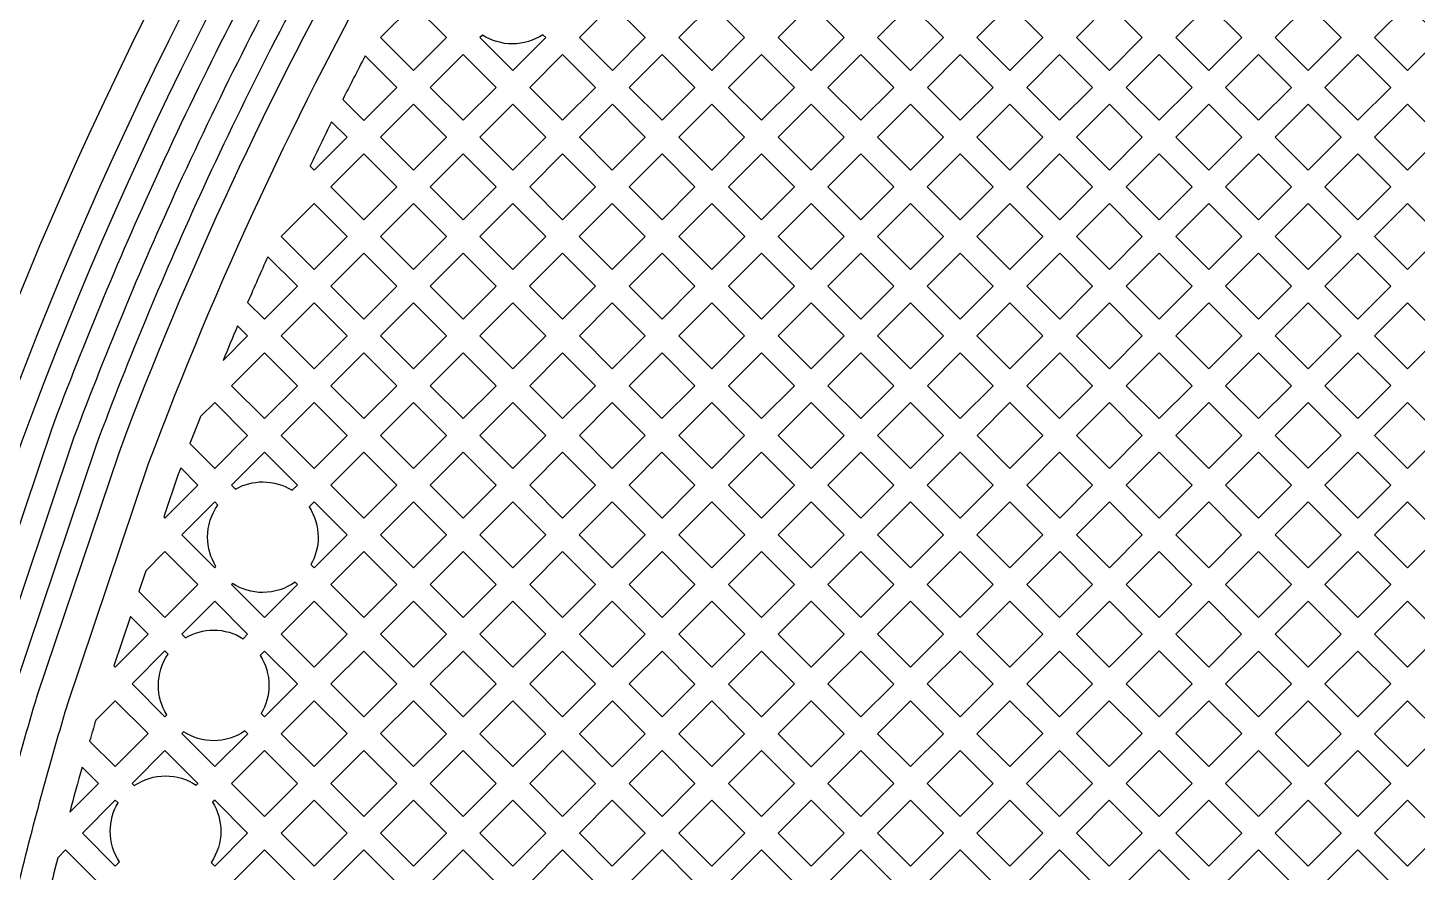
# Model space of a CAD drawing. Extents: x 726 to 4465, y 139 to 737.
# Drawn here: x 3900.554 to 3905.023, y 366.6 to 369.315 of the extents above; entities that cross this region are included whole.
import ezdxf

# ---------------------------------------------------------------- set-up
doc = ezdxf.new("R2010")
doc.units = 0
for name, color, linetype in [('bak_bak_ttr1-bcq6716', 11, 'Continuous'), ('bak_outline', 11, 'Continuous'), ('quyukuang', 9, 'Continuous')]:
    doc.layers.add(name, color=color, linetype=linetype)

msp = doc.modelspace()

# ---------------------------------------------------------------- linework, layer by layer
at = {"layer": 'bak_bak_ttr1-bcq6716'}
msp.add_line((3900.8845, 367.4228), (3900.8311, 367.2642), dxfattribs=at)
for points in [[(3897.3549, 342.0197), (3897.3549, 363.5511, -0.202307), (3901.8566, 374.2211, 0.202316), (3902.3714, 375.4413), (3902.3714, 380.9412, 0.202311), (3901.8566, 382.1614, -0.202307), (3897.3549, 392.8314), (3897.3549, 423.8397, -0.414216), (3898.1515, 424.6363), (3909.7514, 424.6363, -0.414216), (3910.5479, 423.8397), (3910.5479, 393.2462, 0.196007), (3911.3186, 391.3562, -0.196002), (3915.5644, 380.9414), (3915.5644, 375.4411, -0.196002), (3911.3186, 365.0263, 0.196006), (3910.5479, 363.1363), (3910.5479, 342.0197, -0.414217), (3909.7514, 341.2232), (3898.1515, 341.2232, -0.414217)], [(3902.0085, 369.2836), (3902.1144, 369.1777), (3902.2204, 369.2837), (3902.211, 369.2931, -0.147312), (3902.1129, 369.2635, -0.143897), (3902.0167, 369.2918)], [(3901.0758, 367.9785), (3901.1554, 367.8989), (3901.2613, 368.0048), (3901.1553, 368.1108), (3901.1096, 368.0651, 0.001968)], [(3901.2093, 367.8451), (3901.2223, 367.8321, -0.130119), (3901.3102, 367.8554, -0.140449), (3901.4044, 367.8284), (3901.4211, 367.8451), (3901.3152, 367.951)], [(3901.0494, 367.6852), (3901.1553, 367.5793), (3901.1594, 367.5834, -0.140451), (3901.1324, 367.6776, -0.156487), (3901.1656, 367.781), (3901.1554, 367.7912)], [(3901.4589, 367.7751, -0.146257), (3901.488, 367.6776, -0.130126), (3901.4647, 367.5896), (3901.4751, 367.5793), (3901.581, 367.6852), (3901.4749, 367.7912)], [(3901.2092, 367.5254), (3901.3152, 367.4194), (3901.4212, 367.5254), (3901.4136, 367.5329, -0.156474), (3901.3102, 367.4998, -0.146259), (3901.2127, 367.5289)], [(3901.0494, 367.3656), (3901.0611, 367.3539, -0.134895), (3901.152, 367.3788, -0.142032), (3901.2471, 367.3513), (3901.2613, 367.3655), (3901.1553, 367.4715)], [(3900.8895, 367.2057), (3900.9955, 367.0997), (3901.0017, 367.106, -0.142038), (3900.9742, 367.201, -0.151768), (3901.0055, 367.3018), (3900.9955, 367.3118)], [(3901.3012, 367.2977, -0.144675), (3901.3298, 367.201, -0.134907), (3901.3048, 367.1102), (3901.3153, 367.0997), (3901.4212, 367.2056), (3901.3152, 367.3116)], [(3900.7532, 367.0223), (3900.8356, 366.9398), (3900.9416, 367.0459), (3900.8356, 367.1519), (3900.7728, 367.089, 0.001487)], [(3901.0494, 367.0459), (3901.1554, 366.9398), (3901.2614, 367.0458), (3901.2527, 367.0545, -0.151752), (3901.152, 367.0232, -0.144673), (3901.0553, 367.0518)], [(3900.8895, 366.886), (3900.8965, 366.8789, -0.151777), (3900.9973, 366.9102, -0.148094), (3901.0959, 366.8804), (3901.1015, 366.886), (3900.9955, 366.992)], [(3900.7297, 366.7262), (3900.8357, 366.6202), (3900.8494, 366.6338, -0.148096), (3900.8195, 366.7324, -0.134886), (3900.8444, 366.8233), (3900.8356, 366.8321)], [(3901.1438, 366.6317), (3901.1553, 366.6202), (3901.2613, 366.7262), (3901.1554, 366.8321), (3901.1488, 366.8255, -0.138605), (3901.1751, 366.7324, -0.151778)], [(3900.6183, 366.5178), (3900.6759, 366.4603), (3900.7819, 366.5663), (3900.6759, 366.6723), (3900.6506, 366.6471, 0.002799)]]:
    msp.add_lwpolyline(points, format="xyb", close=True, dxfattribs=at)
for points in [[(3899.8434, 345.7503), (3899.8441, 363.7797, -0.049844), (3899.8449, 363.7872, 0.051152), (3899.8457, 363.7949, -0.011117), (3899.8732, 364.3678, 0.017217), (3899.8774, 364.4839, -0.020317), (3899.8877, 364.7204, -0.051748), (3900.3659, 367.2367), (3900.6312, 368.0252, -0.018379), (3900.982, 368.8667, -0.020399), (3901.4424, 369.7678, -0.024616), (3901.4851, 369.8351), (3902.5338, 371.3303, -0.01577), (3902.6592, 371.4979), (3902.8537, 371.7409, -0.032279), (3903.5431, 372.5137), (3903.5931, 372.5627, 0.202286), (3904.8599, 375.565), (3904.8599, 381.0659, 0.202282), (3903.593, 384.0683, -0.202313), (3899.8434, 392.9561), (3899.8434, 421.3198, 0.146958)], [(3899.9196, 421.3198), (3899.9196, 392.9561, 0.2023), (3903.6462, 384.1229, -0.202281), (3904.9361, 381.0659), (3904.9361, 375.565, -0.202286), (3903.6463, 372.5082), (3903.5965, 372.4594, 0.032281), (3902.9137, 371.6939), (3902.7188, 371.4503, 0.015771), (3902.5962, 371.2866), (3901.5473, 369.7912, 0.024713), (3901.5085, 369.73, 0.020391), (3901.0512, 368.8347, 0.018365), (3900.7027, 367.999), (3900.4382, 367.2129, 0.051711), (3899.9636, 364.7137, 0.020298), (3899.9536, 364.4836, -0.017245), (3899.9492, 364.3621, 0.011106), (3899.9218, 363.7931, -0.038156), (3899.9203, 363.7758), (3899.9196, 345.7502, -0.056576)], [(3899.7672, 421.2611), (3899.7672, 392.9557, 0.202315), (3903.54, 384.0132, -0.20226), (3904.7837, 381.0656), (3904.7837, 375.5653, -0.202314), (3903.5397, 372.6172, 0.021457), (3902.8055, 371.8376, 0.024959), (3902.4248, 371.3472, -0.0052), (3902.2669, 371.1268, 0.007644), (3902.0376, 370.8031, -0.01494), (3901.8073, 370.4871, 0.024055), (3901.4688, 369.9669, 0.003753), (3901.3759, 369.805, 0.129026), (3899.7672, 363.675), (3899.7672, 345.7658, -0.070941), (3899.7603, 345.7178), (3899.6374, 345.2987, 0.081102), (3899.615, 345.1615), (3899.615, 342.5557, -0.198919), (3899.4322, 342.1142), (3899.2797, 341.9618, 0.225036), (3899.2265, 341.8142, -0.458544), (3899.0506, 341.61)], [(3899.0734, 341.9642, 0.231708), (3899.226, 342.0158), (3899.3783, 342.1681, 0.198919), (3899.5388, 342.5557), (3899.5388, 345.1615, -0.080752), (3899.565, 345.3223), (3899.6872, 345.7391, 0.070961), (3899.691, 345.7658), (3899.691, 363.675, -0.13283), (3901.4031, 370.0054, -0.024133), (3901.7467, 370.5333, 0.014975), (3901.9749, 370.8464, -0.007646), (3902.2056, 371.172, 0.005203), (3902.3626, 371.3913, -0.024959), (3902.748, 371.8876, -0.021454), (3903.4866, 372.6718, 0.20231), (3904.7075, 375.5653), (3904.7075, 381.0656, 0.202283), (3903.4866, 383.9588, -0.202308), (3899.691, 392.9557), (3899.691, 421.2611, 0.055802)], [(3899.996, 345.744), (3899.9981, 363.7919, -0.011099), (3900.0253, 364.3572, 0.017202), (3900.0301, 364.4836, -0.020533), (3900.0404, 364.7156, -0.005068), (3900.0641, 364.9624, -0.026829), (3900.2719, 366.26, 0.003851), (3900.2748, 366.273, -0.005028), (3900.3293, 366.5129), (3900.3415, 366.5633, -0.013257), (3900.5111, 367.1903), (3900.775, 367.9745, -0.018326), (3901.1205, 368.8032, -0.020239), (3901.5716, 369.6863, -0.02478), (3901.6144, 369.7538), (3902.6621, 371.2476, -0.015721), (3902.7784, 371.4026), (3902.9748, 371.6481, -0.032228), (3903.6502, 372.4049), (3903.6997, 372.4536, 0.025307), (3903.9986, 372.7757, 0.006025), (3904.0542, 372.8437, 0.156853), (3905.006, 375.328)], [(3905.082, 375.3238, -0.188109), (3903.7528, 372.399), (3903.7037, 372.3506, 0.032288), (3903.0336, 371.5997, -0.019581), (3903.0318, 371.5975), (3902.8378, 371.355, 0.01572), (3902.7244, 371.2038), (3901.6766, 369.7099, 0.024821), (3901.6378, 369.6487, 0.038562), (3900.8465, 367.948), (3900.5835, 367.1666, 0.013215), (3900.4156, 366.5454), (3900.3462, 366.2429, 0.026812), (3900.1398, 364.9542, 0.00507), (3900.1163, 364.7089, 0.020513), (3900.1063, 364.4833, -0.017227), (3900.1013, 364.3515, 0.011089), (3900.0743, 363.7901, -0.023737), (3900.0727, 363.7649), (3900.0722, 345.744, -0.056274)], [(3902.279, 371.4497, -0.005083), (3902.1268, 371.2371, 0.012398), (3901.7646, 370.7261, -0.006427), (3901.6661, 370.5958, 0.008955), (3901.6633, 370.5919, 0.024087), (3901.315, 370.0568, 0.003474), (3901.2277, 369.9049, 0.003587), (3901.2206, 369.8922, 0.12902), (3899.5891, 363.675), (3899.5891, 345.7667)], [(3900.1743, 345.7439), (3900.1761, 363.7884, -0.011075), (3900.2032, 364.3446, 0.017199), (3900.2081, 364.4832, -0.020529), (3900.218, 364.7005, -0.005063), (3900.2412, 364.9435, -0.01826), (3900.3656, 365.8164, -0.008538), (3900.4457, 366.2207, -0.013902), (3900.4464, 366.2232, 0.003104), (3900.4491, 366.2356, -0.006078), (3900.5146, 366.5214, -0.01316), (3900.6804, 367.1348, -0.011528), (3900.681, 367.1368), (3900.9429, 367.9146, -0.038504), (3901.7265, 369.5984, -0.025785)], [(3901.0461, 367.9005, 0.000576), (3901.0383, 367.8797), (3900.9921, 367.7425)]]:
    msp.add_lwpolyline(points, format="xyb", dxfattribs=at)
for points in [[(3901.6887, 369.2836), (3901.7947, 369.1776), (3901.9007, 369.2836), (3901.7947, 369.3896)], [(3902.3282, 369.2837), (3902.4342, 369.1777), (3902.5401, 369.2836), (3902.434, 369.3896)], [(3902.6478, 369.2836), (3902.7537, 369.1777), (3902.8597, 369.2837), (3902.7538, 369.3896)], [(3902.9675, 369.2837), (3903.0735, 369.1777), (3903.1795, 369.2837), (3903.0735, 369.3897)], [(3903.2873, 369.2837), (3903.3933, 369.1777), (3903.4992, 369.2836), (3903.3931, 369.3896)], [(3903.6069, 369.2836), (3903.7128, 369.1777), (3903.8188, 369.2837), (3903.7129, 369.3896)], [(3903.9266, 369.2837), (3904.0326, 369.1777), (3904.1385, 369.2836), (3904.0325, 369.3897)], [(3904.2463, 369.2836), (3904.3523, 369.1776), (3904.4583, 369.2836), (3904.3523, 369.3896)], [(3904.566, 369.2836), (3904.672, 369.1776), (3904.778, 369.2837), (3904.672, 369.3896)], [(3904.8858, 369.2837), (3904.9917, 369.1777), (3905.0976, 369.2836), (3904.9916, 369.3895)], [(3901.8486, 369.1237), (3901.9545, 369.0178), (3902.0605, 369.1238), (3901.9546, 369.2297)], [(3902.1683, 369.1238), (3902.2743, 369.0178), (3902.3803, 369.1238), (3902.2743, 369.2298)], [(3902.4881, 369.1238), (3902.5939, 369.0179), (3902.6998, 369.1238), (3902.5939, 369.2297)], [(3902.8076, 369.1238), (3902.9136, 369.0178), (3903.0196, 369.1238), (3902.9136, 369.2298)], [(3903.1274, 369.1238), (3903.2334, 369.0178), (3903.3394, 369.1238), (3903.2334, 369.2298)], [(3903.4472, 369.1238), (3903.553, 369.0179), (3903.6589, 369.1238), (3903.553, 369.2297)], [(3903.7667, 369.1238), (3903.8727, 369.0178), (3903.9787, 369.1238), (3903.8727, 369.2298)], [(3904.0865, 369.1238), (3904.1925, 369.0178), (3904.2984, 369.1238), (3904.1924, 369.2298)], [(3904.4062, 369.1238), (3904.5122, 369.0178), (3904.6181, 369.1238), (3904.5121, 369.2297)], [(3904.7259, 369.1238), (3904.8318, 369.0178), (3904.9378, 369.1238), (3904.8319, 369.2298)], [(3901.6887, 368.9638), (3901.7946, 368.8579), (3901.9006, 368.9639), (3901.7947, 369.0698)], [(3902.0084, 368.9639), (3902.1144, 368.8579), (3902.2204, 368.9639), (3902.1144, 369.0699)], [(3902.3282, 368.9639), (3902.434, 368.858), (3902.5401, 368.9641), (3902.4342, 369.0699)], [(3902.6478, 368.9641), (3902.7538, 368.858), (3902.8597, 368.9639), (3902.7537, 369.0699)], [(3902.9675, 368.9639), (3903.0735, 368.8579), (3903.1795, 368.9639), (3903.0735, 369.0699)], [(3903.2873, 368.9639), (3903.3931, 368.858), (3903.4992, 368.9641), (3903.3933, 369.0699)], [(3903.6069, 368.9641), (3903.7129, 368.858), (3903.8188, 368.9639), (3903.7128, 369.0699)], [(3903.9266, 368.9639), (3904.0326, 368.8579), (3904.1386, 368.9639), (3904.0326, 369.0699)], [(3904.2464, 368.9639), (3904.3523, 368.858), (3904.4583, 368.9639), (3904.3523, 369.0699)], [(3904.566, 368.9639), (3904.672, 368.858), (3904.7779, 368.9639), (3904.672, 369.0699)], [(3904.8857, 368.9639), (3904.9917, 368.8579), (3905.0977, 368.9639), (3904.9917, 369.0699)], [(3901.5289, 368.804), (3901.6348, 368.6982), (3901.7407, 368.804), (3901.6348, 368.9099)], [(3901.8485, 368.8041), (3901.9545, 368.698), (3902.0605, 368.804), (3901.9545, 368.9101)], [(3902.1683, 368.804), (3902.2742, 368.6982), (3902.3802, 368.8042), (3902.2743, 368.9101)], [(3902.4879, 368.8042), (3902.5939, 368.6982), (3902.7, 368.8042), (3902.5939, 368.9102)], [(3902.8077, 368.8042), (3902.9137, 368.6982), (3903.0196, 368.804), (3902.9136, 368.9101)], [(3903.1274, 368.804), (3903.2333, 368.6982), (3903.3393, 368.8042), (3903.2334, 368.9101)], [(3903.447, 368.8042), (3903.553, 368.6982), (3903.6591, 368.8042), (3903.553, 368.9102)], [(3903.7668, 368.8042), (3903.8728, 368.6982), (3903.9787, 368.804), (3903.8727, 368.9101)], [(3904.0865, 368.804), (3904.1924, 368.6981), (3904.2984, 368.8041), (3904.1925, 368.9101)], [(3904.4062, 368.8041), (3904.5121, 368.6982), (3904.6181, 368.8041), (3904.5122, 368.91)], [(3904.7259, 368.8041), (3904.8319, 368.6981), (3904.9378, 368.804), (3904.8318, 368.9101)], [(3901.3691, 368.6441), (3901.4749, 368.5383), (3901.581, 368.6443), (3901.4751, 368.7502)], [(3901.6887, 368.6443), (3901.7947, 368.5383), (3901.9006, 368.6442), (3901.7946, 368.7502)], [(3902.0084, 368.6442), (3902.1143, 368.5383), (3902.2203, 368.6443), (3902.1144, 368.7502)], [(3902.328, 368.6443), (3902.434, 368.5383), (3902.5401, 368.6443), (3902.434, 368.7503)], [(3902.6478, 368.6443), (3902.7538, 368.5383), (3902.8598, 368.6443), (3902.7538, 368.7503)], [(3902.9676, 368.6443), (3903.0735, 368.5384), (3903.1794, 368.6443), (3903.0735, 368.7502)], [(3903.2871, 368.6443), (3903.3931, 368.5383), (3903.4992, 368.6443), (3903.3931, 368.7503)], [(3903.6069, 368.6443), (3903.7129, 368.5383), (3903.8189, 368.6443), (3903.7129, 368.7503)], [(3903.9267, 368.6443), (3904.0327, 368.5383), (3904.1386, 368.6442), (3904.0326, 368.7502)], [(3904.2463, 368.6442), (3904.3523, 368.5383), (3904.4583, 368.6443), (3904.3523, 368.7502)], [(3904.566, 368.6443), (3904.672, 368.5383), (3904.778, 368.6442), (3904.672, 368.7502)], [(3904.8858, 368.6442), (3904.9917, 368.5383), (3905.0976, 368.6443), (3904.9917, 368.7502)], [(3901.5288, 368.4844), (3901.6348, 368.3784), (3901.7408, 368.4844), (3901.6348, 368.5904)], [(3901.8486, 368.4844), (3901.9545, 368.3785), (3902.0604, 368.4844), (3901.9545, 368.5903)], [(3902.1682, 368.4844), (3902.2742, 368.3784), (3902.3802, 368.4844), (3902.2742, 368.5904)], [(3902.4879, 368.4844), (3902.5939, 368.3784), (3902.7, 368.4844), (3902.5939, 368.5904)], [(3902.8077, 368.4844), (3902.9136, 368.3785), (3903.0196, 368.4845), (3902.9137, 368.5904)], [(3903.1274, 368.4845), (3903.2334, 368.3785), (3903.3393, 368.4844), (3903.2333, 368.5904)], [(3903.447, 368.4844), (3903.553, 368.3784), (3903.6591, 368.4844), (3903.553, 368.5904)], [(3903.7668, 368.4844), (3903.8728, 368.3784), (3903.9788, 368.4844), (3903.8728, 368.5904)], [(3904.0866, 368.4844), (3904.1925, 368.3785), (3904.2984, 368.4844), (3904.1924, 368.5903)], [(3904.4061, 368.4844), (3904.5121, 368.3784), (3904.6182, 368.4844), (3904.5121, 368.5904)], [(3904.7259, 368.4844), (3904.8318, 368.3785), (3904.9378, 368.4845), (3904.8319, 368.5903)], [(3901.3691, 368.3246), (3901.4751, 368.2186), (3901.581, 368.3245), (3901.4749, 368.4305)], [(3901.6887, 368.3245), (3901.7946, 368.2186), (3901.9006, 368.3246), (3901.7947, 368.4305)], [(3902.0084, 368.3246), (3902.1144, 368.2186), (3902.2203, 368.3245), (3902.1143, 368.4305)], [(3902.3281, 368.3245), (3902.4341, 368.2185), (3902.5401, 368.3245), (3902.434, 368.4305)], [(3902.6478, 368.3245), (3902.7537, 368.2186), (3902.8597, 368.3246), (3902.7538, 368.4305)], [(3902.9675, 368.3246), (3903.0735, 368.2186), (3903.1795, 368.3246), (3903.0735, 368.4306)], [(3903.2873, 368.3246), (3903.3933, 368.2186), (3903.4992, 368.3245), (3903.3931, 368.4305)], [(3903.6069, 368.3245), (3903.7129, 368.2185), (3903.8189, 368.3245), (3903.7129, 368.4305)], [(3903.9267, 368.3245), (3904.0326, 368.2186), (3904.1386, 368.3246), (3904.0327, 368.4305)], [(3904.2464, 368.3246), (3904.3524, 368.2186), (3904.4583, 368.3245), (3904.3523, 368.4305)], [(3904.566, 368.3245), (3904.6719, 368.2186), (3904.7779, 368.3246), (3904.672, 368.4305)], [(3904.8857, 368.3246), (3904.9916, 368.2187), (3905.0975, 368.3247), (3904.9917, 368.4306)], [(3901.2092, 368.1647), (3901.3152, 368.0587), (3901.4212, 368.1647), (3901.3152, 368.2707)], [(3901.5289, 368.1647), (3901.6348, 368.0588), (3901.7407, 368.1647), (3901.6348, 368.2706)], [(3901.8485, 368.1647), (3901.9545, 368.0587), (3902.0605, 368.1647), (3901.9545, 368.2707)], [(3902.1683, 368.1647), (3902.2743, 368.0587), (3902.3802, 368.1646), (3902.2742, 368.2706)], [(3902.488, 368.1646), (3902.5938, 368.0587), (3902.6998, 368.1647), (3902.5939, 368.2706)], [(3902.8076, 368.1647), (3902.9136, 368.0587), (3903.0196, 368.1647), (3902.9136, 368.2707)], [(3903.1274, 368.1647), (3903.2334, 368.0587), (3903.3394, 368.1647), (3903.2334, 368.2707)], [(3903.4472, 368.1647), (3903.5531, 368.0588), (3903.659, 368.1646), (3903.553, 368.2706)], [(3903.7668, 368.1646), (3903.8727, 368.0587), (3903.9787, 368.1647), (3903.8728, 368.2707)], [(3904.0865, 368.1647), (3904.1925, 368.0587), (3904.2985, 368.1647), (3904.1925, 368.2707)], [(3904.4063, 368.1647), (3904.5121, 368.0588), (3904.618, 368.1647), (3904.5121, 368.2706)], [(3904.7258, 368.1647), (3904.8317, 368.0588), (3904.9377, 368.1649), (3904.8318, 368.2707)], [(3901.3691, 368.0048), (3901.4749, 367.8989), (3901.581, 368.005), (3901.4751, 368.1108)], [(3901.6887, 368.005), (3901.7947, 367.8989), (3901.9006, 368.0048), (3901.7946, 368.1108)], [(3902.0084, 368.0048), (3902.1144, 367.8988), (3902.2204, 368.0048), (3902.1144, 368.1108)], [(3902.3282, 368.0048), (3902.434, 367.8989), (3902.54, 368.0049), (3902.4341, 368.1107)], [(3902.6477, 368.0049), (3902.7537, 367.8989), (3902.8597, 368.0048), (3902.7537, 368.1108)], [(3902.9675, 368.0048), (3903.0735, 367.8988), (3903.1795, 368.0048), (3903.0735, 368.1108)], [(3903.2873, 368.0048), (3903.3932, 367.8989), (3903.4992, 368.0049), (3903.3933, 368.1108)], [(3903.607, 368.0049), (3903.7129, 367.8989), (3903.8188, 368.0048), (3903.7129, 368.1108)], [(3903.9266, 368.0048), (3904.0326, 367.8988), (3904.1386, 368.0048), (3904.0326, 368.1108)], [(3904.2464, 368.0048), (3904.3523, 367.8989), (3904.4583, 368.005), (3904.3524, 368.1108)], [(3904.566, 368.005), (3904.6719, 367.8991), (3904.7778, 368.005), (3904.6719, 368.1108)], [(3904.8856, 368.005), (3904.9916, 367.8989), (3905.0976, 368.005), (3904.9916, 368.111)], [(3901.5288, 367.8451), (3901.6348, 367.7391), (3901.7408, 367.8451), (3901.6348, 367.9511)], [(3901.8486, 367.8451), (3901.9546, 367.7391), (3902.0605, 367.8449), (3901.9545, 367.951)], [(3902.1683, 367.8449), (3902.2742, 367.7391), (3902.3802, 367.8451), (3902.2743, 367.951)], [(3902.4879, 367.8451), (3902.5939, 367.7391), (3902.6999, 367.845), (3902.5938, 367.951)], [(3902.8076, 367.845), (3902.9136, 367.739), (3903.0196, 367.8449), (3902.9136, 367.951)], [(3903.1274, 367.8449), (3903.2333, 367.739), (3903.3394, 367.845), (3903.2334, 367.951)], [(3903.4471, 367.845), (3903.553, 367.7391), (3903.6591, 367.8451), (3903.5531, 367.951)], [(3903.7668, 367.8451), (3903.8728, 367.7391), (3903.9787, 367.8449), (3903.8727, 367.951)], [(3904.0865, 367.8449), (3904.1924, 367.7391), (3904.2984, 367.8451), (3904.1925, 367.951)], [(3904.4061, 367.8451), (3904.512, 367.7392), (3904.618, 367.8452), (3904.5121, 367.9511)], [(3904.7258, 367.8452), (3904.8318, 367.7392), (3904.9377, 367.8451), (3904.8317, 367.9511)], [(3901.6887, 367.6852), (3901.7947, 367.5792), (3901.9007, 367.6852), (3901.7947, 367.7912)], [(3902.0085, 367.6852), (3902.1144, 367.5793), (3902.2203, 367.6852), (3902.1144, 367.7911)], [(3902.328, 367.6852), (3902.434, 367.5792), (3902.5401, 367.6852), (3902.434, 367.7912)], [(3902.6478, 367.6852), (3902.7538, 367.5792), (3902.8598, 367.6851), (3902.7537, 367.7911)], [(3902.9675, 367.6851), (3903.0735, 367.5791), (3903.1795, 367.6851), (3903.0735, 367.7911)], [(3903.2872, 367.6851), (3903.3931, 367.5792), (3903.4992, 367.6852), (3903.3932, 367.7911)], [(3903.6069, 367.6852), (3903.7129, 367.5792), (3903.8189, 367.6852), (3903.7129, 367.7912)], [(3903.9267, 367.6852), (3904.0326, 367.5793), (3904.1385, 367.6852), (3904.0326, 367.7911)], [(3904.2462, 367.6852), (3904.3521, 367.5793), (3904.4581, 367.6853), (3904.3523, 367.7912)], [(3904.5659, 367.6853), (3904.6719, 367.5793), (3904.7779, 367.6853), (3904.6719, 367.7913)], [(3904.8857, 367.6853), (3904.9917, 367.5793), (3905.0976, 367.6852), (3904.9916, 367.7912)], [(3900.9116, 367.5034), (3900.9955, 367.4195), (3901.1014, 367.5254), (3900.9955, 367.6313), (3900.934, 367.5697)], [(3901.5289, 367.5254), (3901.6349, 367.4194), (3901.7408, 367.5253), (3901.6348, 367.6313)], [(3901.8486, 367.5253), (3901.9545, 367.4194), (3902.0605, 367.5254), (3901.9546, 367.6313)], [(3902.1683, 367.5254), (3902.2743, 367.4194), (3902.3802, 367.5253), (3902.2742, 367.6313)], [(3902.4879, 367.5253), (3902.5939, 367.4193), (3902.6999, 367.5253), (3902.5939, 367.6313)], [(3902.8077, 367.5253), (3902.9137, 367.4193), (3903.0196, 367.5252), (3902.9136, 367.6312)], [(3903.1274, 367.5252), (3903.2333, 367.4193), (3903.3393, 367.5253), (3903.2333, 367.6312)], [(3903.447, 367.5253), (3903.553, 367.4193), (3903.6591, 367.5253), (3903.553, 367.6313)], [(3903.7668, 367.5253), (3903.8727, 367.4194), (3903.9787, 367.5254), (3903.8728, 367.6313)], [(3904.0865, 367.5254), (3904.1924, 367.4195), (3904.2982, 367.5254), (3904.1924, 367.6313)], [(3904.406, 367.5254), (3904.512, 367.4194), (3904.618, 367.5254), (3904.512, 367.6314)], [(3904.7258, 367.5254), (3904.8318, 367.4194), (3904.9378, 367.5254), (3904.8318, 367.6314)], [(3901.3691, 367.3655), (3901.4751, 367.2595), (3901.5811, 367.3655), (3901.4751, 367.4715)], [(3901.6888, 367.3655), (3901.7947, 367.2596), (3901.9006, 367.3655), (3901.7947, 367.4714)], [(3902.0084, 367.3655), (3902.1144, 367.2595), (3902.2204, 367.3655), (3902.1144, 367.4715)], [(3902.3282, 367.3655), (3902.4342, 367.2595), (3902.5401, 367.3654), (3902.434, 367.4714)], [(3902.6478, 367.3654), (3902.7538, 367.2594), (3902.8598, 367.3654), (3902.7538, 367.4714)], [(3902.9676, 367.3654), (3903.0735, 367.2595), (3903.1794, 367.3654), (3903.0735, 367.4714)], [(3903.2872, 367.3654), (3903.3932, 367.2594), (3903.4992, 367.3654), (3903.3931, 367.4714)], [(3903.6069, 367.3654), (3903.7128, 367.2595), (3903.8188, 367.3655), (3903.7129, 367.4714)], [(3903.9266, 367.3655), (3904.0325, 367.2596), (3904.1385, 367.3656), (3904.0326, 367.4715)], [(3904.2462, 367.3656), (3904.3523, 367.2596), (3904.4581, 367.3655), (3904.3521, 367.4715)], [(3904.5659, 367.3655), (3904.6719, 367.2595), (3904.7779, 367.3655), (3904.6719, 367.4715)], [(3904.8857, 367.3655), (3904.9917, 367.2595), (3905.0977, 367.3655), (3904.9917, 367.4715)], [(3901.5289, 367.2056), (3901.6348, 367.0997), (3901.7408, 367.2057), (3901.6349, 367.3116)], [(3901.8486, 367.2057), (3901.9546, 367.0997), (3902.0605, 367.2056), (3901.9545, 367.3116)], [(3902.1683, 367.2056), (3902.2743, 367.0996), (3902.3803, 367.2056), (3902.2743, 367.3116)], [(3902.4881, 367.2056), (3902.594, 367.0996), (3902.6999, 367.2055), (3902.5939, 367.3115)], [(3902.8077, 367.2055), (3902.9136, 367.0996), (3903.0196, 367.2056), (3902.9137, 367.3115)], [(3903.1274, 367.2056), (3903.2334, 367.0996), (3903.3393, 367.2055), (3903.2333, 367.3116)], [(3903.4471, 367.2056), (3903.553, 367.0997), (3903.6589, 367.2056), (3903.553, 367.3115)], [(3903.7667, 367.2056), (3903.8726, 367.0997), (3903.9786, 367.2057), (3903.8727, 367.3116)], [(3904.0863, 367.2057), (3904.1924, 367.0997), (3904.2984, 367.2057), (3904.1924, 367.3118)], [(3904.4061, 367.2057), (3904.5121, 367.0997), (3904.618, 367.2056), (3904.512, 367.3116)], [(3904.7258, 367.2056), (3904.8318, 367.0996), (3904.9378, 367.2056), (3904.8318, 367.3116)], [(3901.3692, 367.0458), (3901.4751, 366.94), (3901.581, 367.0459), (3901.4751, 367.1517)], [(3901.6887, 367.0459), (3901.7947, 366.9398), (3901.9007, 367.0458), (3901.7947, 367.1518)], [(3902.0085, 367.0458), (3902.1145, 366.9398), (3902.2204, 367.0457), (3902.1144, 367.1517)], [(3902.3282, 367.0457), (3902.4341, 366.9397), (3902.5402, 367.0458), (3902.4342, 367.1517)], [(3902.6479, 367.0458), (3902.7538, 366.9398), (3902.8597, 367.0457), (3902.7538, 367.1516)], [(3902.9675, 367.0457), (3903.0735, 366.9397), (3903.1795, 367.0457), (3903.0735, 367.1517)], [(3903.2873, 367.0457), (3903.3931, 366.9398), (3903.4991, 367.0458), (3903.3932, 367.1517)], [(3903.6069, 367.0458), (3903.7127, 366.9399), (3903.8187, 367.0459), (3903.7128, 367.1517)], [(3903.9265, 367.0459), (3904.0325, 366.9398), (3904.1385, 367.0459), (3904.0325, 367.1519)], [(3904.2462, 367.0459), (3904.3523, 366.9398), (3904.4583, 367.0459), (3904.3523, 367.1519)], [(3904.566, 367.0459), (3904.672, 366.9398), (3904.7779, 367.0457), (3904.6719, 367.1517)], [(3904.8857, 367.0457), (3904.9916, 366.9398), (3905.0976, 367.0459), (3904.9917, 367.1517)], [(3901.2093, 366.886), (3901.3152, 366.7801), (3901.4212, 366.8861), (3901.3153, 366.992)], [(3901.5289, 366.8861), (3901.6349, 366.7801), (3901.7408, 366.886), (3901.6348, 366.992)], [(3901.8486, 366.886), (3901.9546, 366.7799), (3902.0606, 366.8859), (3901.9546, 366.9919)], [(3902.1684, 366.8859), (3902.2743, 366.7799), (3902.3803, 366.8859), (3902.2743, 366.9918)], [(3902.488, 366.8859), (3902.5939, 366.7799), (3902.7, 366.886), (3902.594, 366.9919)], [(3902.8077, 366.886), (3902.9137, 366.7799), (3903.0196, 366.8858), (3902.9136, 366.9918)], [(3903.1274, 366.8858), (3903.2333, 366.7799), (3903.3393, 366.886), (3903.2334, 366.9918)], [(3903.447, 366.886), (3903.5529, 366.7801), (3903.6589, 366.886), (3903.553, 366.9919)], [(3903.7666, 366.886), (3903.8726, 366.78), (3903.9786, 366.886), (3903.8726, 366.992)], [(3904.0863, 366.886), (3904.1924, 366.7799), (3904.2984, 366.886), (3904.1924, 366.992)], [(3904.4061, 366.886), (3904.5121, 366.7799), (3904.6182, 366.886), (3904.5121, 366.992)], [(3904.7259, 366.886), (3904.8318, 366.7801), (3904.9377, 366.886), (3904.8318, 366.9918)], [(3901.3691, 366.7262), (3901.4751, 366.6202), (3901.5811, 366.7262), (3901.475, 366.8322)], [(3901.6888, 366.7262), (3901.7948, 366.6202), (3901.9007, 366.7261), (3901.7947, 366.8321)], [(3902.0085, 366.7261), (3902.1145, 366.6201), (3902.2205, 366.7261), (3902.1145, 366.832)], [(3902.3282, 366.7261), (3902.4341, 366.6201), (3902.5401, 366.7261), (3902.4341, 366.832)], [(3902.6478, 366.7261), (3902.7538, 366.6201), (3902.8598, 366.7261), (3902.7538, 366.8321)], [(3902.9676, 366.7261), (3903.0735, 366.6202), (3903.1794, 366.7261), (3903.0735, 366.832)], [(3903.2871, 366.7261), (3903.393, 366.6202), (3903.499, 366.7262), (3903.3931, 366.8321)], [(3903.6068, 366.7262), (3903.7128, 366.6202), (3903.8188, 366.7261), (3903.7127, 366.8321)], [(3903.9265, 366.7261), (3904.0325, 366.6201), (3904.1385, 366.7261), (3904.0325, 366.8321)], [(3904.2462, 366.7261), (3904.3523, 366.6201), (3904.4583, 366.7261), (3904.3523, 366.8321)], [(3904.566, 366.7261), (3904.6719, 366.6202), (3904.7779, 366.7262), (3904.672, 366.8321)], [(3904.8857, 366.7262), (3904.9917, 366.6202), (3905.0976, 366.7261), (3904.9916, 366.8321)], [(3901.2092, 366.5663), (3901.3152, 366.4603), (3901.4212, 366.5663), (3901.3152, 366.6723)], [(3901.5289, 366.5663), (3901.635, 366.4603), (3901.7409, 366.5663), (3901.6349, 366.6723)], [(3901.8487, 366.5663), (3901.9547, 366.4603), (3902.0606, 366.5662), (3901.9546, 366.6722)], [(3902.1684, 366.5662), (3902.2743, 366.4603), (3902.3802, 366.5663), (3902.2743, 366.6722)], [(3902.488, 366.5663), (3902.594, 366.4602), (3902.6999, 366.5662), (3902.5939, 366.6722)], [(3902.8077, 366.5662), (3902.9136, 366.4603), (3903.0196, 366.5663), (3902.9137, 366.6722)], [(3903.1274, 366.5663), (3903.2333, 366.4604), (3903.3391, 366.5663), (3903.2333, 366.6722)], [(3903.4469, 366.5663), (3903.5529, 366.4603), (3903.6589, 366.5663), (3903.5529, 366.6723)], [(3903.7667, 366.5663), (3903.8727, 366.4603), (3903.9787, 366.5663), (3903.8726, 366.6723)], [(3904.0864, 366.5663), (3904.1924, 366.4602), (3904.2984, 366.5662), (3904.1924, 366.6722)], [(3904.4061, 366.5662), (3904.512, 366.4603), (3904.618, 366.5663), (3904.5121, 366.6722)], [(3904.7258, 366.5663), (3904.8318, 366.4603), (3904.9378, 366.5663), (3904.8318, 366.6723)]]:
    msp.add_lwpolyline(points, close=True, dxfattribs=at)
for points in [[(3901.5675, 369.0851), (3901.6348, 369.0177), (3901.7408, 369.1237), (3901.6395, 369.225)], [(3901.4618, 368.8711), (3901.4751, 368.8579), (3901.581, 368.9638), (3901.5314, 369.0133)], [(3901.2613, 368.4323), (3901.3152, 368.3785), (3901.4211, 368.4844), (3901.3261, 368.5793)], [(3901.1825, 368.2458), (3901.2613, 368.3246), (3901.229, 368.3569)], [(3900.9921, 367.7425), (3900.9955, 367.7391), (3901.1015, 367.8451), (3901.0461, 367.9005)], [(3900.8311, 367.2642), (3900.8356, 367.2596), (3900.9416, 367.3656), (3900.8845, 367.4228)], [(3900.689, 366.7932), (3900.7817, 366.886), (3900.7291, 366.9386)]]:
    msp.add_lwpolyline(points, dxfattribs=at)
for centre, radius, start, end in [((3912.2518, 363.6764), 11.9754, 152.39711, 153.15037), ((3912.2518, 363.6763), 11.9754, 153.53381, 154.29116), ((3912.2516, 363.6754), 11.9756, 155.827, 156.59552), ((3912.2516, 363.6755), 11.9756, 156.98866, 157.56513), ((3912.2523, 363.678), 11.9756, 164.20085, 164.92237)]:
    msp.add_arc(centre, radius, start, end, dxfattribs=at)
at = {"layer": 'bak_outline'}
msp.add_lwpolyline([(3909.7514, 424.8397), (3898.1515, 424.8397, 0.414215), (3897.1515, 423.8397), (3897.1515, 392.8317, 0.202312), (3901.7146, 382.0156, -0.202309), (3902.168, 380.9412), (3902.168, 375.4413, -0.202309), (3901.7146, 374.3669, 0.202312), (3897.1515, 363.5508), (3897.1515, 342.0197, 0.414215), (3898.1515, 341.0197), (3909.7514, 341.0197, 0.414215), (3910.7514, 342.0197), (3910.7514, 363.1363, -0.196013), (3911.4641, 364.8841, 0.196007), (3915.7679, 375.4413), (3915.7679, 380.9412, 0.196007), (3911.4641, 391.4984, -0.196013), (3910.7514, 393.2462), (3910.7514, 423.8397, 0.414215)], format="xyb", close=True, dxfattribs=at)
at = {"layer": 'quyukuang', "const_width": 0.001}
msp.add_lwpolyline([(3897.9583, 367.0577), (3897.9583, 372.8102), (3906.8485, 372.8102), (3906.8485, 367.0577)], close=True, dxfattribs=at)

doc.saveas('drawing.dxf')
